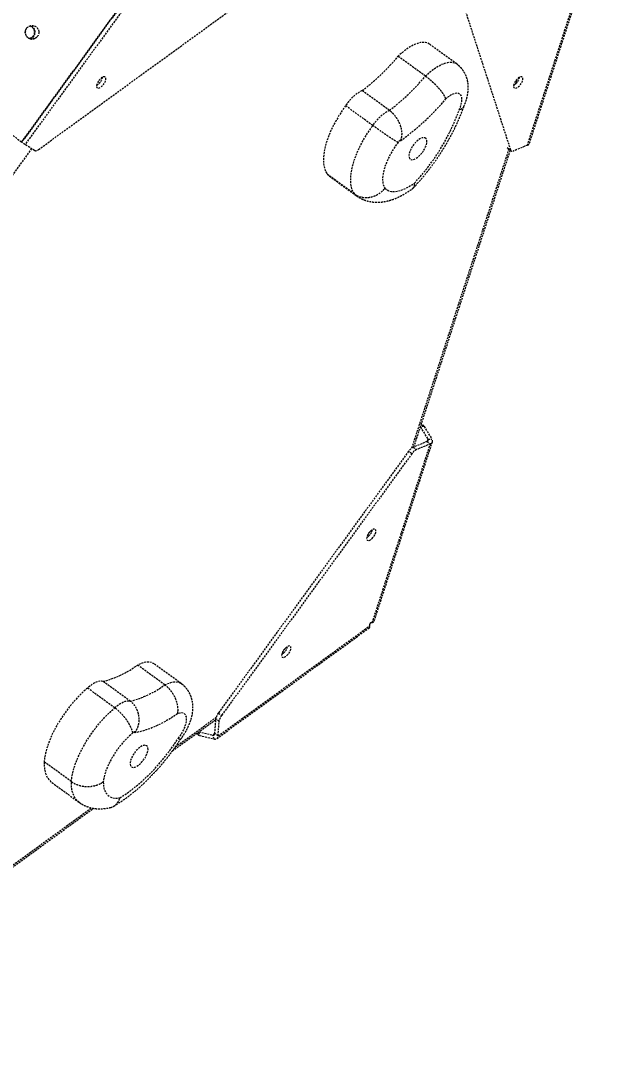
# Model space of a CAD drawing. Header units: millimetres. Extents: x -6061 to 5100, y -3651 to 3328.
# Drawn here: x 2020 to 2414, y -466 to 221 of the extents above; entities that cross this region are included whole.
import ezdxf

# ---------------------------------------------------------------- set-up
doc = ezdxf.new("R2010")
doc.units = ezdxf.units.MM
doc.linetypes.add('HIDDEN', pattern=[1.905, 1.27, -0.635])
for name, color, linetype in [('DIKOM_ОБЪЕКТ', 7, 'Continuous'), ('DIKOM_РАЗМЕР_ЗОНА', 7, 'Continuous'), ('DIKOM_РАЗМЕР_ОБЪЕКТА', 7, 'Continuous')]:
    doc.layers.add(name, color=color, linetype=linetype)
doc.styles.add('style1', font='arialbd.ttf', dxfattribs={"width": 0.8})
doc.dimstyles.new('1-50', dxfattribs={"dimtxt": 300, "dimasz": 200, "dimexe": 100, "dimexo": 0, "dimgap": 100, "dimtad": 1, "dimtxsty": 'style1', "dimcen": 200, "dimclrd": 7, "dimclre": 7, "dimclrt": 7, "dimadec": 1, "dimazin": 2, "dimtfac": 1, "dimtmove": 0, "dimatfit": 2, "dimfxl": 0, "dimlwd": 25, "dimlwe": 18, "dimarcsym": 0})

# ---------------------------------------------------------------- blocks, each defined once
blk = doc.blocks.new('*D0')
at = {"layer": 'Defpoints', "color": 0, "transparency": 16777216}
for p in [(3244.44, 1090.08), (-2954.24, -571.35), (3244.44, -1487.03)]:
    blk.add_point(p, dxfattribs=at)
at = {"layer": 'DIKOM_РАЗМЕР_ОБЪЕКТА', "color": 7, "lineweight": 18, "transparency": 16777216}
for p, q in [((3244.44, 1090.08), (3244.44, -1587.03)), ((-2954.24, -571.35), (-2954.24, -1587.03))]:
    blk.add_line(p, q, dxfattribs=at)
at = {"layer": 'DIKOM_РАЗМЕР_ОБЪЕКТА', "color": 7, "lineweight": 25, "transparency": 16777216}
blk.add_line((-2754.24, -1487.03), (3044.44, -1487.03), dxfattribs=at)
at = {"layer": 'DIKOM_РАЗМЕР_ОБЪЕКТА', "color": 7, "transparency": 16777216}
for points in [[(-2754.24, -1453.69), (-2754.24, -1520.36), (-2954.24, -1487.03)], [(3044.44, -1453.69), (3044.44, -1520.36), (3244.44, -1487.03)]]:
    blk.add_solid(points, dxfattribs=at)
at = {"layer": 'DIKOM_РАЗМЕР_ОБЪЕКТА', "color": 7, "transparency": 16777216, "insert": (279.31, -1118.98), "char_height": 300, "attachment_point": 5, "style": 'style1'}
blk.add_mtext('{\\fArial|b0|i0|c204|p34;\\H1.75x;6200}', dxfattribs=at)
blk = doc.blocks.new('*D1')
at = {"layer": 'Defpoints', "color": 0, "transparency": 16777216}
for p in [(2324.34, 3327.92), (-5419.16, -2822.08), (-1808.64, -2822.08)]:
    blk.add_point(p, dxfattribs=at)
at = {"layer": 'DIKOM_РАЗМЕР_ЗОНА', "color": 7, "lineweight": 18, "transparency": 16777216}
for p, q in [((2324.34, 3327.92), (-5519.16, 3327.92)), ((-1808.64, -2822.08), (-5519.16, -2822.08))]:
    blk.add_line(p, q, dxfattribs=at)
at = {"layer": 'DIKOM_РАЗМЕР_ЗОНА', "color": 7, "lineweight": 25, "transparency": 16777216}
blk.add_line((-5419.16, 3127.92), (-5419.16, -2622.08), dxfattribs=at)
at = {"layer": 'DIKOM_РАЗМЕР_ЗОНА', "color": 7, "transparency": 16777216}
for points in [[(-5452.49, 3127.92), (-5385.83, 3127.92), (-5419.16, 3327.92)], [(-5452.49, -2622.08), (-5385.83, -2622.08), (-5419.16, -2822.08)]]:
    blk.add_solid(points, dxfattribs=at)
at = {"layer": 'DIKOM_РАЗМЕР_ЗОНА', "color": 7, "transparency": 16777216, "insert": (-5787.21, -178.18), "char_height": 300, "attachment_point": 5, "rotation": 90, "style": 'style1'}
blk.add_mtext('{\\fArial|b0|i0|c204|p34;\\H1.75x;6150}', dxfattribs=at)
blk = doc.blocks.new('*D2')
at = {"layer": 'Defpoints', "color": 0, "transparency": 16777216}
for p in [(5097.78, 1174.32), (-4808.91, -571.39), (5097.78, -3550.63)]:
    blk.add_point(p, dxfattribs=at)
at = {"layer": 'DIKOM_РАЗМЕР_ЗОНА', "color": 7, "lineweight": 18, "transparency": 16777216}
for p, q in [((5097.78, 1174.32), (5097.78, -3650.63)), ((-4808.91, -571.39), (-4808.91, -3650.63))]:
    blk.add_line(p, q, dxfattribs=at)
at = {"layer": 'DIKOM_РАЗМЕР_ЗОНА', "color": 7, "lineweight": 25, "transparency": 16777216}
blk.add_line((-4608.91, -3550.63), (4897.78, -3550.63), dxfattribs=at)
at = {"layer": 'DIKOM_РАЗМЕР_ЗОНА', "color": 7, "transparency": 16777216}
for points in [[(-4608.91, -3517.3), (-4608.91, -3583.96), (-4808.91, -3550.63)], [(4897.78, -3517.3), (4897.78, -3583.96), (5097.78, -3550.63)]]:
    blk.add_solid(points, dxfattribs=at)
at = {"layer": 'DIKOM_РАЗМЕР_ЗОНА', "color": 7, "transparency": 16777216, "insert": (864.15, -3182.58), "char_height": 300, "attachment_point": 5, "style": 'style1'}
blk.add_mtext('{\\fArial|b0|i0|c204|p34;\\H1.75x;9900}', dxfattribs=at)
blk = doc.blocks.new('*D3')
at = {"layer": 'Defpoints', "color": 0, "transparency": 16777216}
for p in [(-3174.2, 1527.92), (2804.07, 1527.92), (-2373.39, -1022.08)]:
    blk.add_point(p, dxfattribs=at)
at = {"layer": 'DIKOM_РАЗМЕР_ОБЪЕКТА', "color": 7, "lineweight": 18, "transparency": 16777216}
for p, q in [((2804.07, 1527.92), (-3274.2, 1527.92)), ((-2373.39, -1022.08), (-3274.2, -1022.08))]:
    blk.add_line(p, q, dxfattribs=at)
at = {"layer": 'DIKOM_РАЗМЕР_ОБЪЕКТА', "color": 7, "lineweight": 25, "transparency": 16777216}
blk.add_line((-3174.2, -822.08), (-3174.2, 1327.92), dxfattribs=at)
at = {"layer": 'DIKOM_РАЗМЕР_ОБЪЕКТА', "color": 7, "transparency": 16777216}
for points in [[(-3207.54, 1327.92), (-3140.87, 1327.92), (-3174.2, 1527.92)], [(-3207.54, -822.08), (-3140.87, -822.08), (-3174.2, -1022.08)]]:
    blk.add_solid(points, dxfattribs=at)
at = {"layer": 'DIKOM_РАЗМЕР_ОБЪЕКТА', "color": 7, "transparency": 16777216, "insert": (-3542.25, 166.98), "char_height": 300, "attachment_point": 5, "rotation": 90, "style": 'style1'}
blk.add_mtext('{\\fArial|b0|i0|c204|p34;\\H1.75x;2550}', dxfattribs=at)

msp = doc.modelspace()

# ---------------------------------------------------------------- linework, layer by layer
at = {"layer": 'DIKOM_ОБЪЕКТ', "color": 7, "linetype": 'HIDDEN', "lineweight": 15}
for p, q in [((2020.737, 140.68), (2101.547, 251.901)), ((2101.655, 251.904), (2020.806, 140.63)), ((2103.793, 250.282), (2022.977, 139.053)), ((2356.532, 138.634), (2392.817, 250.272)), ((2357.897, 139.934), (2393.784, 250.349)), ((2031.957, 135.782), (2179.368, 242.888)), ((2314.274, 231.104), (2345.34, 135.47)), ((2026.509, 209.76), (2025.766, 209.593)), ((2309.644, 192.608), (2291.554, 205.752)), ((2288.78, 184.545), (2270.69, 197.689)), ((2264.924, 161.767), (2246.834, 174.911)), ((2253.912, 151.739), (2235.822, 164.882)), ((2007.584, 150.945), (2020.737, 140.68)), ((2022.977, 139.053), (2020.806, 140.63)), ((2029.346, 135.135), (2022.977, 139.053)), ((2356.532, 138.634), (2347.379, 134.865)), ((2027.349, 136.363), (1883.039, -62.262)), ((2279.883, -62.405), (2344.319, 135.909)), ((2281.198, -61.74), (2345.208, 135.262)), ((2343.169, 137.047), (2345.34, 135.47)), ((2343.584, 136.443), (2345.755, 134.865)), ((2241.657, 106.287), (2223.567, 119.43)), ((2223.567, 119.43), (2224.921, 118.251)), ((2224.921, 118.251), (2243.011, 105.108)), ((2243.012, 105.107), (2241.657, 106.287)), ((2287.926, -48.141), (2285.617, -48.141)), ((2286.611, -47.186), (2285.927, -47.186)), ((2287.926, -48.141), (2293.115, -56.57)), ((2285.488, -48.539), (2290.432, -56.57)), ((2253.572, -178.288), (2292.091, -59.725)), ((2254.85, -177.253), (2293.455, -58.424)), ((2289.92, -58.148), (2280.767, -61.918)), ((2292.091, -59.725), (2282.938, -63.495)), ((2290.432, -56.57), (2289.92, -58.148)), ((2289.92, -58.148), (2292.091, -59.725)), ((2290.432, -56.57), (2293.115, -56.57)), ((2277.644, -64.649), (2151.377, -238.448)), ((2279.815, -66.226), (2153.548, -240.025)), ((2279.815, -66.226), (2277.644, -64.649)), ((2280.767, -61.918), (2282.938, -63.495)), ((2252.646, -178.447), (2253.572, -178.288)), ((2150.344, -255.408), (2251.428, -181.964)), ((2151.159, -253.708), (2252.017, -180.428)), ((2252.017, -180.428), (2251.882, -179.498)), ((2126.837, -218.979), (2108.747, -205.836)), ((2115.779, -219.729), (2097.689, -206.585)), ((2092.905, -230.623), (2074.815, -217.479)), ((2082.593, -235.027), (2064.502, -221.884)), ((2151.377, -238.448), (2153.548, -240.025)), ((2120.827, -263.711), (2149.709, -242.727)), ((2122.744, -261.026), (2149.935, -241.271)), ((2148.988, -252.131), (2149.745, -242.262)), ((2151.916, -243.84), (2149.745, -242.262)), ((2151.159, -253.708), (2151.916, -243.84)), ((2137.33, -251.721), (2137.541, -252.372)), ((2138.142, -251.131), (2138.856, -253.327)), ((2138.48, -250.885), (2147.646, -253.106)), ((2138.856, -253.327), (2148.476, -255.658)), ((2148.988, -252.131), (2147.646, -253.106)), ((2148.476, -255.658), (2147.646, -253.106)), ((2151.159, -253.708), (2148.988, -252.131)), ((2053.744, -283.968), (2035.653, -270.825)), ((2040.821, -284.62), (2058.911, -297.763)), ((1981.064, -363.963), (2067.083, -301.466)), ((1981.953, -364.609), (2068.506, -301.724))]:
    msp.add_line(p, q, dxfattribs=at)
at = {"layer": 'DIKOM_ОБЪЕКТ', "color": 7, "linetype": 'HIDDEN', "lineweight": 15, "flags": 128}
for points in [[(2291.554, 205.752), (2290.424, 206.395), (2288.98, 206.828), (2287.357, 206.959), (2285.576, 206.785), (2283.658, 206.31), (2281.628, 205.538), (2279.51, 204.479), (2277.33, 203.147), (2275.115, 201.558), (2272.892, 199.731), (2270.69, 197.689)], [(2288.78, 184.545), (2290.983, 186.587), (2293.205, 188.414), (2295.42, 190.004), (2297.6, 191.336), (2299.718, 192.394), (2301.749, 193.166), (2303.666, 193.642), (2305.447, 193.815), (2307.07, 193.685), (2308.514, 193.251), (2309.641, 192.611)], [(2076.625, 182.193), (2076.669, 183.057), (2076.463, 183.698), (2076.022, 184.066), (2075.384, 184.13), (2074.599, 183.885), (2073.731, 183.351), (2072.851, 182.571), (2072.03, 181.608), (2071.334, 180.541), (2070.819, 179.455), (2070.528, 178.439), (2070.484, 177.576), (2070.691, 176.934), (2071.131, 176.566), (2071.77, 176.502), (2072.554, 176.747), (2073.422, 177.281), (2074.302, 178.061), (2075.124, 179.024), (2075.82, 180.091), (2076.334, 181.177), (2076.625, 182.193)], [(2074.327, 183.234), (2074.197, 183.561), (2074.149, 183.638)], [(2353.498, 182.192), (2353.542, 183.056), (2353.335, 183.698), (2352.895, 184.066), (2352.256, 184.131), (2351.471, 183.886), (2350.604, 183.352), (2349.723, 182.572), (2348.902, 181.609), (2348.206, 180.542), (2347.691, 179.456), (2347.4, 178.44), (2347.356, 177.576), (2347.563, 176.934), (2348.003, 176.566), (2348.642, 176.502), (2349.427, 176.747), (2350.294, 177.281), (2351.175, 178.061), (2351.996, 179.023), (2352.692, 180.091), (2353.207, 181.176), (2353.498, 182.192)], [(2311.206, 162.035), (2312.051, 163.985), (2312.661, 165.86), (2313.018, 167.609), (2313.114, 169.184), (2312.945, 170.542), (2312.515, 171.646), (2311.838, 172.465), (2310.93, 172.978), (2309.818, 173.169), (2308.532, 173.034), (2307.106, 172.577), (2305.58, 171.81), (2303.996, 170.753), (2302.397, 169.437)], [(2235.822, 164.882), (2233.551, 161.658), (2231.424, 158.364), (2229.459, 155.025), (2227.671, 151.67), (2226.074, 148.324), (2224.682, 145.016), (2223.506, 141.771), (2222.554, 138.616), (2221.836, 135.577), (2221.356, 132.678), (2221.118, 129.942), (2221.125, 127.391), (2221.377, 125.047), (2221.87, 122.928), (2222.603, 121.05), (2223.567, 119.43)], [(2241.657, 106.287), (2240.693, 107.907), (2239.961, 109.784), (2239.467, 111.904), (2239.215, 114.248), (2239.208, 116.798), (2239.446, 119.534), (2239.926, 122.434), (2240.644, 125.473), (2241.596, 128.628), (2242.772, 131.872), (2244.165, 135.181), (2245.761, 138.526), (2247.549, 141.882), (2249.515, 145.22), (2251.641, 148.515), (2253.912, 151.739)], [(2270.696, 140.58), (2268.803, 137.954), (2267.056, 135.251), (2265.474, 132.507), (2264.08, 129.754), (2262.889, 127.029), (2261.917, 124.364), (2261.176, 121.794), (2260.676, 119.35), (2260.422, 117.064), (2260.418, 114.963), (2260.664, 113.075), (2261.156, 111.422), (2261.889, 110.026)], [(2272.333, 141.645), (2272.214, 141.757), (2272.043, 141.791), (2271.829, 141.743), (2271.589, 141.619), (2271.339, 141.425), (2271.096, 141.175), (2270.876, 140.887), (2270.696, 140.58)], [(2289.142, 143.132), (2288.488, 143.56), (2287.644, 143.692), (2286.644, 143.524), (2285.529, 143.063), (2284.345, 142.326), (2283.14, 141.346), (2281.964, 140.161), (2280.865, 138.82), (2279.888, 137.378), (2279.072, 135.894), (2278.452, 134.43), (2278.053, 133.043), (2277.89, 131.793), (2277.971, 130.729), (2278.292, 129.896), (2278.84, 129.326), (2279.594, 129.045), (2280.521, 129.063), (2281.583, 129.379), (2282.739, 129.981), (2283.939, 130.844), (2285.136, 131.933), (2286.279, 133.202), (2287.323, 134.601), (2288.224, 136.071), (2288.945, 137.553), (2289.458, 138.986), (2289.74, 140.311), (2289.782, 141.474), (2289.579, 142.427), (2289.142, 143.132)], [(2345.34, 135.47), (2345.458, 135.2), (2345.622, 134.981), (2345.828, 134.817), (2346.074, 134.71), (2346.356, 134.66), (2346.671, 134.67), (2347.014, 134.739), (2347.379, 134.865)], [(2261.889, 110.026), (2263.142, 109.049), (2264.599, 108.362), (2266.246, 107.973), (2268.066, 107.884), (2270.04, 108.097), (2272.15, 108.609), (2274.373, 109.417), (2276.689, 110.51), (2279.073, 111.879), (2281.502, 113.51)], [(2253.231, -122.668), (2254.085, -121.769), (2254.838, -120.734), (2255.431, -119.645), (2255.815, -118.59), (2255.96, -117.656), (2255.852, -116.918), (2255.502, -116.436), (2254.938, -116.248), (2254.204, -116.371), (2253.361, -116.793), (2252.477, -117.482), (2251.624, -118.38), (2250.871, -119.416), (2250.278, -120.505), (2249.893, -121.559), (2249.749, -122.493), (2249.857, -123.231), (2250.207, -123.713), (2250.771, -123.901), (2251.505, -123.778), (2252.348, -123.356), (2253.231, -122.668)], [(2251.061, -121.091), (2250.177, -121.779), (2249.798, -122)], [(2196.806, -200.334), (2197.659, -199.436), (2198.413, -198.4), (2199.005, -197.311), (2199.39, -196.257), (2199.534, -195.323), (2199.427, -194.585), (2199.076, -194.103), (2198.512, -193.915), (2197.778, -194.038), (2196.935, -194.46), (2196.052, -195.148), (2195.198, -196.047), (2194.445, -197.082), (2193.852, -198.171), (2193.468, -199.226), (2193.323, -200.159), (2193.431, -200.898), (2193.781, -201.38), (2194.346, -201.568), (2195.079, -201.445), (2195.922, -201.023), (2196.806, -200.334)], [(2194.635, -198.757), (2193.751, -199.446), (2193.372, -199.666)], [(2108.747, -205.836), (2108.218, -205.494), (2106.862, -204.922), (2105.32, -204.652), (2103.609, -204.685), (2101.751, -205.021), (2099.77, -205.658), (2097.689, -206.585)], [(2074.815, -217.479), (2073.833, -217.265), (2072.723, -217.279), (2071.503, -217.521), (2070.193, -217.986), (2068.816, -218.668), (2067.392, -219.556), (2065.947, -220.633), (2064.502, -221.884)], [(2115.779, -219.729), (2117.86, -218.801), (2119.842, -218.165), (2121.699, -217.828), (2123.41, -217.795), (2124.952, -218.066), (2126.308, -218.637), (2126.836, -218.979)], [(2064.502, -221.884), (2061.79, -224.277), (2059.111, -226.872), (2056.486, -229.647), (2053.936, -232.58), (2051.483, -235.648), (2049.145, -238.825), (2046.942, -242.086), (2044.892, -245.406), (2043.011, -248.756), (2041.314, -252.11), (2039.815, -255.441), (2038.526, -258.722), (2037.458, -261.926), (2036.619, -265.028), (2036.016, -268.002), (2035.653, -270.825)], [(2082.593, -235.027), (2084.037, -233.777), (2085.483, -232.699), (2086.906, -231.812), (2088.284, -231.13), (2089.593, -230.664), (2090.813, -230.422), (2091.923, -230.408), (2092.905, -230.623)], [(2053.744, -283.968), (2054.106, -281.145), (2054.709, -278.171), (2055.548, -275.069), (2056.617, -271.865), (2057.905, -268.584), (2059.404, -265.253), (2061.101, -261.899), (2062.982, -258.549), (2065.033, -255.23), (2067.235, -251.968), (2069.573, -248.791), (2072.027, -245.723), (2074.576, -242.79), (2077.201, -240.015), (2079.881, -237.42), (2082.593, -235.027)], [(2124.287, -239.016), (2120.506, -241.479), (2116.767, -243.7), (2113.083, -245.671), (2109.466, -247.385), (2105.93, -248.837), (2102.486, -250.022), (2099.147, -250.934), (2095.923, -251.572)], [(2124.722, -255.301), (2126.111, -253.447), (2127.351, -251.508), (2128.407, -249.537), (2129.25, -247.587), (2129.858, -245.713), (2130.213, -243.965), (2130.306, -242.392), (2130.135, -241.035), (2129.704, -239.934), (2129.024, -239.117), (2128.115, -238.607), (2127.001, -238.418), (2125.714, -238.556), (2124.287, -239.016)], [(2094.606, -251.68), (2092.376, -253.596), (2090.177, -255.722), (2088.035, -258.03), (2085.978, -260.491), (2084.032, -263.075), (2082.22, -265.749), (2080.566, -268.48), (2079.09, -271.233), (2077.811, -273.974), (2076.745, -276.669), (2075.905, -279.283), (2075.301, -281.784), (2074.943, -284.141)], [(2095.923, -251.572), (2095.924, -251.337), (2095.859, -251.161), (2095.734, -251.058), (2095.557, -251.034), (2095.339, -251.09), (2095.097, -251.224), (2094.847, -251.425), (2094.606, -251.68)], [(2086.026, -294.759), (2089.397, -292.615), (2092.802, -290.211), (2096.222, -287.56), (2099.639, -284.677), (2103.035, -281.576), (2106.392, -278.274), (2109.691, -274.789), (2112.915, -271.139), (2116.047, -267.345), (2119.069, -263.427), (2121.966, -259.405), (2124.722, -255.301)], [(2104.663, -262.597), (2104.569, -261.545), (2104.235, -260.725), (2103.674, -260.171), (2102.911, -259.906), (2101.975, -259.94), (2100.906, -260.273), (2099.747, -260.89), (2098.546, -261.766), (2097.351, -262.865), (2096.212, -264.143), (2095.175, -265.547), (2094.283, -267.02), (2093.572, -268.5), (2093.072, -269.929), (2092.802, -271.246), (2092.774, -272.399), (2092.989, -273.34), (2093.439, -274.031), (2094.104, -274.442), (2094.958, -274.558), (2095.965, -274.374), (2097.085, -273.897), (2098.272, -273.147), (2099.476, -272.154), (2100.649, -270.959), (2101.743, -269.611), (2102.712, -268.165), (2103.518, -266.681), (2104.126, -265.219), (2104.513, -263.839), (2104.663, -262.597)], [(2035.653, -270.825), (2035.721, -273.693), (2036.065, -276.323), (2036.684, -278.693), (2037.573, -280.785), (2038.724, -282.582), (2040.129, -284.069), (2040.821, -284.62)], [(2058.915, -297.765), (2058.219, -297.212), (2056.814, -295.725), (2055.663, -293.929), (2054.774, -291.837), (2054.155, -289.466), (2053.811, -286.837), (2053.744, -283.968)], [(2074.943, -284.141), (2075.043, -286.36), (2075.387, -288.363), (2075.972, -290.131), (2076.792, -291.645), (2077.838, -292.891), (2079.1, -293.856), (2080.565, -294.531), (2082.219, -294.908), (2084.045, -294.984), (2086.026, -294.759)]]:
    msp.add_lwpolyline(points, dxfattribs=at)
at = {"layer": 'DIKOM_ОБЪЕКТ', "color": 7, "linetype": 'HIDDEN', "lineweight": 15}
msp.add_circle((2027.66, 213.674), 4.5, dxfattribs=at)
for centre, radius, start, end in [((2027.66, 213.675), 4.5, 144.001119, 227.357038), ((2025.235, 213.683), 4.125, 288, 82.184326), ((2025.235, 213.683), 4.5, 285.432202, 74.156502), ((2027.66, 213.675), 4.5, 227.357038, 324.001119), ((2159.129, 290.649), 145.215, 307.154319, 320.196591), ((2066.324, 185.586), 8.329, 300.253094, 347.739926), ((2177.217, 277.507), 145.218, 307.154601, 320.196595), ((2343.183, 185.6), 8.347, 300.278899, 347.335639), ((2342.735, 183.416), 7.072, 320.281309, 353.455253), ((2259.08, 150.402), 27.398, 116.551181, 148.096192), ((2174.635, 277.486), 167.325, 305.724012, 319.778644), ((2277.171, 137.259), 27.398, 116.551246, 148.095509), ((2179.98, 209.011), 139.381, 316.750467, 340.303552), ((2355.821, 140.747), 2.23, 288.604716, 338.609715), ((2030.125, 137.583), 2.569, 252.349159, 315.491166), ((2286.425, -48.824), 1.649, 24.491754, 83.515462), ((2289.633, -57.183), 1.007, 286.541866, 37.462049), ((2291.517, -57.795), 2.014, 286.550311, 37.45784), ((2284.354, -69.171), 8.091, 116.309343, 146.020382), ((2286.525, -70.749), 8.092, 116.311687, 146.018038), ((2245.402, -114.68), 8.55, 311.435199, 347.214827), ((2243.571, -113.34), 9.713, 314.681593, 333.365264), ((2187.147, -191.007), 9.71, 314.711571, 333.33405), ((2188.98, -192.349), 8.547, 311.427284, 347.222743), ((2058.419, -153.591), 65.959, 284.393989, 306.539673), ((2076.508, -166.733), 65.96, 284.394193, 306.539469), ((2157.75, -243.431), 8.09, 141.981025, 171.694647), ((2159.921, -245.009), 8.09, 141.980919, 171.693239), ((2139.042, -251.688), 1.649, 204.486971, 263.50186), ((2147.982, -252.157), 1.007, 250.532034, 1.459728), ((2149.146, -253.76), 2.013, 250.534302, 1.456706)]:
    msp.add_arc(centre, radius, start, end, dxfattribs=at)
msp.add_ellipse((2252.435, -179.097), major_axis=(0.441, 0.607), ratio=0.5627972, start_param=0.5236631, end_param=2.6180583, dxfattribs=at)
for points, knots in [([(2314.222, 164.183), (2314.286, 164.317), (2314.783, 165.367), (2315.57, 167.399), (2316.436, 170.212), (2317, 172.98), (2317.275, 175.614), (2317.272, 178.139), (2317.005, 180.547), (2316.481, 182.84), (2315.708, 185.015), (2314.69, 187.056), (2313.396, 189.021), (2311.799, 190.817), (2310.5, 192.034), (2309.719, 192.538), (2309.622, 192.6)], [0, 0, 0, 0, 0.0136849, 0.1073508, 0.2044982, 0.2947683, 0.3812427, 0.4631428, 0.5412411, 0.6165782, 0.6900154, 0.7621827, 0.8335334, 0.9123779, 0.9891374, 1, 1, 1, 1]), ([(2302.397, 169.437), (2302.394, 169.445), (2302.206, 170.016), (2301.705, 171.111), (2300.606, 172.865), (2299.356, 174.551), (2297.867, 176.321), (2296.213, 178.098), (2294.411, 179.871), (2292.548, 181.555), (2290.638, 183.156), (2289.405, 184.078), (2288.78, 184.545)], [0, 0, 0, 0, 0.0020431, 0.1451464, 0.2509374, 0.3597581, 0.4650824, 0.5734328, 0.678552, 0.7867088, 0.8918283, 1, 1, 1, 1]), ([(2272.333, 141.645), (2272.337, 141.652), (2272.609, 142.205), (2272.998, 143.346), (2273.301, 145.252), (2273.285, 147.421), (2272.897, 149.782), (2272.169, 152.152), (2271.153, 154.427), (2269.871, 156.601), (2268.386, 158.571), (2266.723, 160.352), (2265.529, 161.291), (2264.924, 161.767)], [0, 0, 0, 0, 0.0010787, 0.0812557, 0.1643755, 0.2682236, 0.3751117, 0.4780704, 0.5839567, 0.6864864, 0.791961, 0.8944891, 1, 1, 1, 1]), ([(2280.788, 110.288), (2281.033, 110.546), (2282.409, 111.993), (2284.86, 114.731), (2288.096, 118.545), (2291.223, 122.479), (2294.236, 126.513), (2297.124, 130.634), (2299.878, 134.83), (2302.488, 139.086), (2304.945, 143.389), (2307.24, 147.727), (2309.365, 152.087), (2311.305, 156.458), (2312.978, 160.59), (2313.905, 163.243), (2314.329, 164.455)], [0, 0, 0, 0, 0.0166495, 0.0931553, 0.1695016, 0.2457272, 0.3218861, 0.3980323, 0.4742083, 0.5504604, 0.6268424, 0.7034117, 0.7802309, 0.8573646, 0.9348843, 1, 1, 1, 1]), ([(2314.185, 164.2), (2314.09, 163.988), (2313.842, 163.431), (2312.909, 162.657), (2311.891, 162.213), (2311.216, 162.037), (2311.206, 162.035)], [0, 0, 0, 0, 0.2100636, 0.5503293, 0.9932722, 1, 1, 1, 1]), ([(2270.696, 140.58), (2270.69, 140.582), (2270.189, 140.741), (2269.233, 141.262), (2267.556, 142.283), (2265.841, 143.4), (2263.954, 144.666), (2261.953, 146.037), (2259.886, 147.476), (2257.817, 148.934), (2255.789, 150.38), (2254.537, 151.286), (2253.912, 151.739)], [0, 0, 0, 0, 0.001681, 0.1432374, 0.2503997, 0.357559, 0.4646496, 0.5717346, 0.678802, 0.7858679, 0.8929325, 1, 1, 1, 1]), ([(2280.489, 110.048), (2280.698, 110.231), (2281.153, 110.628), (2281.552, 111.741), (2281.587, 112.806), (2281.503, 113.503), (2281.502, 113.51)], [0, 0, 0, 0, 0.2630574, 0.5703515, 0.9950867, 1, 1, 1, 1]), ([(2241.657, 106.287), (2242.294, 105.876), (2243.566, 105.055), (2245.754, 104.271), (2248.076, 103.857), (2250.485, 103.84), (2252.908, 104.229), (2255.28, 104.998), (2257.529, 106.14), (2259.793, 107.749), (2261.178, 109.148), (2261.873, 110.006), (2261.889, 110.026)], [0, 0, 0, 0, 0.1073074, 0.2146148, 0.3219195, 0.4292239, 0.5365496, 0.6438734, 0.7512557, 0.8586384, 0.9966455, 1, 1, 1, 1]), ([(2243.033, 105.136), (2243.266, 104.954), (2244.193, 104.233), (2245.993, 103.24), (2248.384, 102.18), (2250.881, 101.422), (2253.452, 100.937), (2256.094, 100.728), (2258.803, 100.791), (2261.587, 101.13), (2264.453, 101.755), (2267.405, 102.677), (2270.432, 103.907), (2273.506, 105.44), (2276.582, 107.266), (2278.915, 108.832), (2280.208, 109.813), (2280.499, 110.035)], [0, 0, 0, 0, 0.0217878, 0.0865922, 0.1509408, 0.215358, 0.2804271, 0.3467776, 0.4150864, 0.4860623, 0.5603437, 0.6383234, 0.7198601, 0.8041043, 0.8897064, 0.9751211, 1, 1, 1, 1]), ([(2253.572, -178.288), (2253.902, -178.175), (2254.507, -177.969), (2254.747, -177.464), (2254.856, -177.235)], [0, 0, 0, 0, 0.5464493, 1, 1, 1, 1]), ([(2251.412, -181.975), (2251.412, -181.975), (2251.768, -181.886), (2251.926, -181.361), (2251.985, -180.755), (2252.017, -180.428)], [0, 0, 0, 0, 0.0000515, 0.4608215, 1, 1, 1, 1]), ([(2124.287, -239.016), (2124.29, -239.003), (2124.489, -238.128), (2124.658, -236.495), (2124.471, -234.002), (2123.983, -231.693), (2123.184, -229.354), (2122.117, -227.09), (2120.795, -224.918), (2119.28, -222.942), (2117.594, -221.154), (2116.39, -220.208), (2115.779, -219.729)], [0, 0, 0, 0, 0.0020442, 0.1451481, 0.2509362, 0.3597577, 0.4650838, 0.5734331, 0.6785525, 0.786708, 0.8918286, 1, 1, 1, 1]), ([(2126.051, -256.183), (2126.151, -256.057), (2126.863, -255.162), (2128.09, -253.41), (2129.657, -250.898), (2131.05, -248.276), (2132.261, -245.546), (2133.264, -242.688), (2133.979, -239.841), (2134.385, -237.086), (2134.499, -234.512), (2134.343, -232.055), (2133.928, -229.713), (2133.261, -227.486), (2132.347, -225.385), (2131.195, -223.426), (2129.766, -221.585), (2128.306, -220.083), (2127.225, -219.305), (2126.812, -219.008)], [0, 0, 0, 0, 0.011079, 0.0785092, 0.1462574, 0.2148367, 0.2850282, 0.3576641, 0.4333924, 0.5007301, 0.5646374, 0.6253251, 0.6835785, 0.7401244, 0.7955168, 0.850153, 0.9043183, 0.9635097, 1, 1, 1, 1]), ([(2095.923, -251.572), (2095.929, -251.565), (2096.339, -251.066), (2097.057, -249.947), (2097.93, -247.992), (2098.549, -245.71), (2098.809, -243.201), (2098.677, -240.676), (2098.172, -238.257), (2097.31, -235.958), (2096.131, -233.893), (2094.667, -232.05), (2093.498, -231.103), (2092.905, -230.623)], [0, 0, 0, 0, 0.0010794, 0.08125641, 0.16437588, 0.26822284, 0.37511221, 0.47807043, 0.58395703, 0.68648597, 0.79196007, 0.89448858, 1, 1, 1, 1]), ([(2094.606, -251.68), (2094.604, -251.673), (2094.447, -251.084), (2094.113, -249.834), (2093.284, -247.835), (2092.288, -245.897), (2091.046, -243.897), (2089.603, -241.893), (2087.986, -239.946), (2086.248, -238.113), (2084.429, -236.431), (2083.205, -235.495), (2082.593, -235.027)], [0, 0, 0, 0, 0.0016809, 0.1432376, 0.2503998, 0.3575621, 0.4646501, 0.5717374, 0.6788012, 0.7858679, 0.8929342, 1, 1, 1, 1]), ([(2081.756, -300.395), (2082.093, -300.201), (2083.69, -299.282), (2086.533, -297.466), (2090.269, -294.867), (2093.96, -292.05), (2097.6, -289.041), (2101.18, -285.85), (2104.692, -282.491), (2108.128, -278.976), (2111.48, -275.318), (2114.737, -271.529), (2117.893, -267.623), (2120.931, -263.611), (2123.664, -259.795), (2125.315, -257.287), (2126.047, -256.176)], [0, 0, 0, 0, 0.0210952, 0.0998123, 0.1780147, 0.255707, 0.3329126, 0.4096808, 0.4860745, 0.5621557, 0.6379885, 0.7136314, 0.7891417, 0.8645742, 0.9399802, 1, 1, 1, 1]), ([(2126.016, -256.155), (2126.023, -256.167), (2126.045, -256.206), (2125.683, -255.979), (2125.137, -255.601), (2124.728, -255.305), (2124.722, -255.301)], [0, 0, 0, 0, 0.1474578, 0.5146984, 0.9927379, 1, 1, 1, 1]), ([(2053.744, -283.968), (2054.382, -284.389), (2055.66, -285.232), (2057.891, -286.188), (2060.279, -286.871), (2062.779, -287.256), (2065.315, -287.323), (2067.818, -287.083), (2070.213, -286.529), (2072.647, -285.611), (2074.159, -284.723), (2074.924, -284.154), (2074.943, -284.141)], [0, 0, 0, 0, 0.1073063, 0.2146128, 0.3219174, 0.4292241, 0.5365506, 0.6438756, 0.7512575, 0.8586374, 0.9966467, 1, 1, 1, 1]), ([(2079.643, -301.197), (2079.948, -301.132), (2080.85, -300.941), (2082.201, -300.196), (2083.641, -299.001), (2084.998, -297.252), (2085.708, -295.729), (2086.022, -294.77), (2086.026, -294.759)], [0, 0, 0, 0, 0.1036026, 0.3059248, 0.5101643, 0.7144188, 0.9967321, 1, 1, 1, 1]), ([(2058.939, -297.736), (2059.222, -297.952), (2060.2, -298.705), (2062.058, -299.715), (2064.457, -300.754), (2066.96, -301.493), (2069.536, -301.957), (2072.183, -302.149), (2074.896, -302.06), (2077.4, -301.76), (2078.98, -301.385), (2079.649, -301.225)], [0, 0, 0, 0, 0.0483016, 0.1674906, 0.285892, 0.4044956, 0.524376, 0.6466967, 0.7727138, 0.9037286, 1, 1, 1, 1])]:
    msp.add_open_spline(points, degree=3, knots=knots, dxfattribs=at)

# ---------------------------------------------------------------- dimensions: what is measured, and where the dimension line sits
at = {"layer": 'DIKOM_РАЗМЕР_ЗОНА'}
dim = msp.add_linear_dim(base=(-5419.159, -2822.077), p1=(2324.34, 3327.923), p2=(-1808.638, -2822.077), angle=90, text='{\\fArial|b0|i0|c204|p34;\\H1.75x;<>}', dimstyle='1-50', dxfattribs=at)
dim.commit()
dim.dimension.update_dxf_attribs({"geometry": '*D1', "text_midpoint": (-5419.159, -178.183), "dimtype": 160})
dim = msp.add_linear_dim(base=(5097.777, -3550.63), p1=(-4808.913, -571.389), p2=(5097.777, 1174.316), text='{\\fArial|b0|i0|c204|p34;\\H1.75x;9900}', dimstyle='1-50', dxfattribs=at)
dim.commit()
dim.dimension.update_dxf_attribs({"geometry": '*D2', "text_midpoint": (864.153, -3550.63), "dimtype": 160})
at = {"layer": 'DIKOM_РАЗМЕР_ОБЪЕКТА'}
dim = msp.add_linear_dim(base=(-3174.204, 1527.923), p1=(-2373.391, -1022.077), p2=(2804.073, 1527.923), angle=90, text='{\\fArial|b0|i0|c204|p34;\\H1.75x;<>}', dimstyle='1-50', dxfattribs=at)
dim.commit()
dim.dimension.update_dxf_attribs({"geometry": '*D3', "text_midpoint": (-3174.204, 166.976), "dimtype": 160})
dim = msp.add_linear_dim(base=(3244.443, -1487.027), p1=(-2954.235, -571.349), p2=(3244.443, 1090.082), text='{\\fArial|b0|i0|c204|p34;\\H1.75x;6200}', dimstyle='1-50', dxfattribs=at)
dim.commit()
dim.dimension.update_dxf_attribs({"geometry": '*D0', "text_midpoint": (279.308, -1487.027), "dimtype": 160})

doc.saveas('drawing.dxf')
